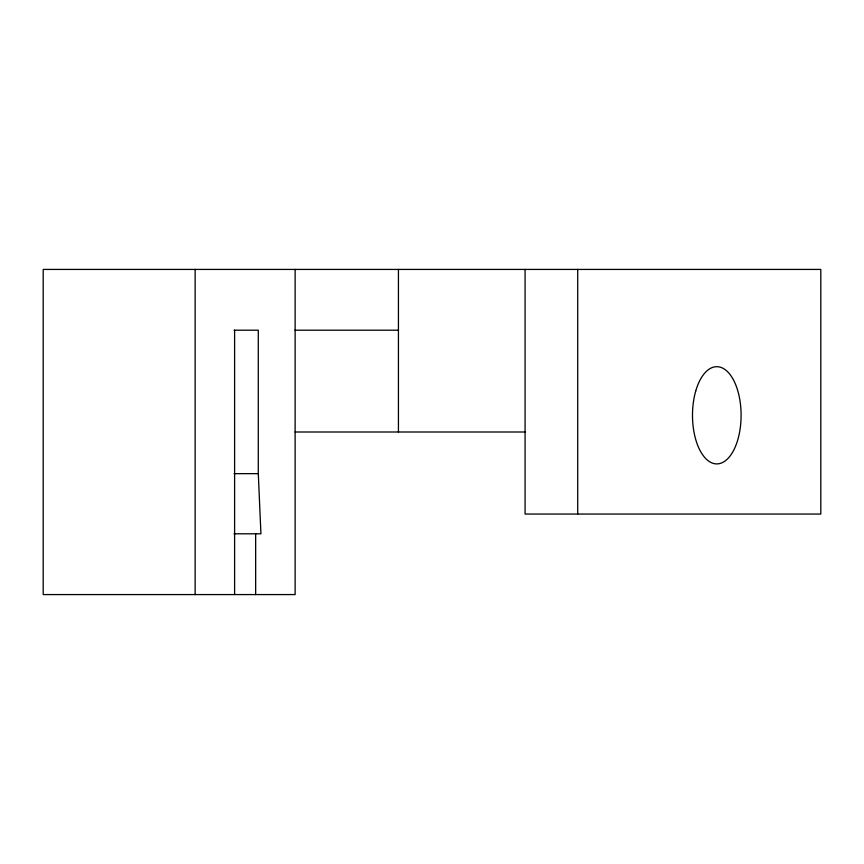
<?xml version="1.0" encoding="UTF-8"?>
<svg xmlns="http://www.w3.org/2000/svg" width="864" height="864" viewBox="0 0 864 864"><rect width="100%" height="100%" fill="white"/><g stroke="black" fill="none" stroke-linecap="round" stroke-linejoin="round"><path stroke-width="1.3" d="M234.09 330.199L258.293 330.199L258.293 473.645L260.928 533.801L234.036 533.801M294.991 330.199L398.434 330.199M294.991 432L525.182 432M234.09 473.645L258.293 473.645M577.703 269.428L577.703 514.048M525.074 269.428L525.074 514.048L820.8 514.048L820.8 269.428L43.2 269.428L43.2 594.572L295.132 594.572L295.132 269.428M398.434 269.428L398.434 432M255.658 533.801L255.658 594.572M234.608 330.199L234.608 594.572M195.134 269.428L195.134 594.572M695.747 390.982A48.622 24.311 90 0 0 716.796 463.903A48.622 24.311 90 0 0 737.845 390.982A48.622 24.311 90 0 0 695.747 390.982"/></g></svg>
